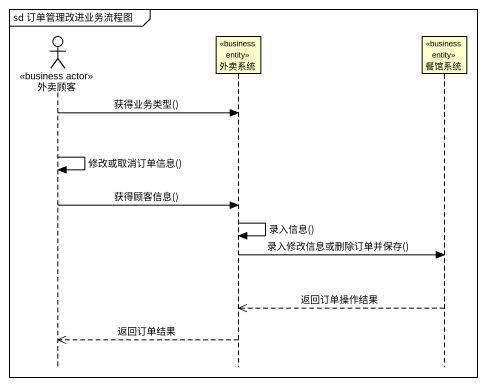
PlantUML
@startuml
mainframe sd 订单管理改进业务流程图
hide footbox
actor 外卖顾客 <<business actor>>
participant 外卖系统 <<business entity>>
participant 餐馆系统 <<business entity>>

外卖顾客 -> 外卖系统 : 获得业务类型()
外卖顾客 -> 外卖顾客 : 修改或取消订单信息()
外卖顾客 -> 外卖系统 : 获得顾客信息()
外卖系统 -> 外卖系统 : 录入信息()
外卖系统 -> 餐馆系统 : 录入修改信息或删除订单并保存()
餐馆系统 -->> 外卖系统 : 返回订单操作结果
外卖系统 -->> 外卖顾客 : 返回订单结果
@enduml
